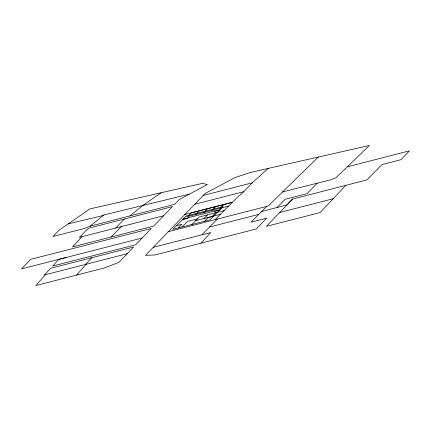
<?xml version="1.0" encoding="UTF-8"?>
<svg xmlns="http://www.w3.org/2000/svg" width="431" height="431" viewBox="0 0 431 431"><rect width="100%" height="100%" fill="white"/><g stroke="black" fill="none" stroke-linecap="round" stroke-linejoin="round"><path stroke-width="0.65" d="M45.357 274.725L35.897 285.521L104.609 267.899L119.026 262.307L133.594 247.038L50.696 268.244L44.495 274.946L127.269 253.697M76.535 275.102L86.254 264.23L85.494 264.424L91.771 257.738M201.072 243.122L210.727 232.551L153.285 247.324L145.527 255.378L155.138 254.936L256.353 228.931L266.654 218.151L250.982 222.186L266.854 206.352M82.073 236.662L72.473 246.925L153.544 226.135L172.459 206.589L88.333 228.311L79.358 237.357L163.591 215.759M345.834 185.352L292.498 199.1L266.417 226.345L320.136 212.558L345.834 185.352L366.803 179.932L381.925 164.626L401.056 159.653L409.45 150.828L347.327 166.84L335.905 177.744L330.792 179.759L282.343 192.005M142.182 237.987L135.749 244.765L52.69 266.035L58.724 259.397L142.182 237.987L151.292 228.462L30.617 259.36L21.55 268.896L66.74 257.339M153.285 247.324L205.027 193.567L235.03 177.556L250.309 172.475L369.362 145.479L347.327 166.84M115.691 228.053L124.284 219.045M292.498 199.1L286.895 204.93L261.536 211.54M215.107 219.659L239.431 195.297L240.04 195.141L243.774 191.666L252.367 182.782L268.179 168.419M111.241 236.98L121.321 226.609M317.243 183.186L307.147 193.6L285.252 199.251L276.993 207.51M201.913 234.82L217.321 219.088M178.256 227.956L181.882 224.309L176.511 225.677M188.476 217.677L187.803 218.355L182.437 219.724M181.974 227.008L187.528 221.421L197.414 218.905M195.599 214.546L199.3 210.824M191.86 224.486L199.391 216.912L224.098 210.614M203.831 212.445L207.532 208.723M203.922 218.539L207.629 214.816M212.068 210.344L215.769 206.621M204.612 221.238L208.238 217.59L213.604 216.222M214.832 210.958L214.159 211.632L219.53 210.263M212.16 216.437L215.861 212.715M220.306 208.248L224.007 204.52M318.38 157.024L268.179 206.013L168.042 231.759M90.214 226.156L103.979 214.924L189.338 194.16L207.338 184.533L202.505 183.38L89.917 208.895L59.316 229.992L52.986 236.484L83.77 228.656L90.214 226.156L174.625 204.359L179.242 199.542L189.338 194.16M129.92 215.904L142.72 205.506L161.162 192.749M103.979 214.924L103.149 215.505L68.114 223.926M184.721 214.541L232.46 202.204M203.179 195.464L252.367 182.782M194.618 204.316L243.774 191.666M209.563 227.008L258.632 214.417M279.66 212.499L333.265 198.718M232.244 202.425L191.062 212.919L187.361 216.648L228.543 206.147M183.11 219.045L220.203 209.59M195.69 220.64L220.397 214.336M186.063 216.076L172.885 229.324L209.978 219.869L223.156 206.621L186.063 216.076"/></g></svg>
